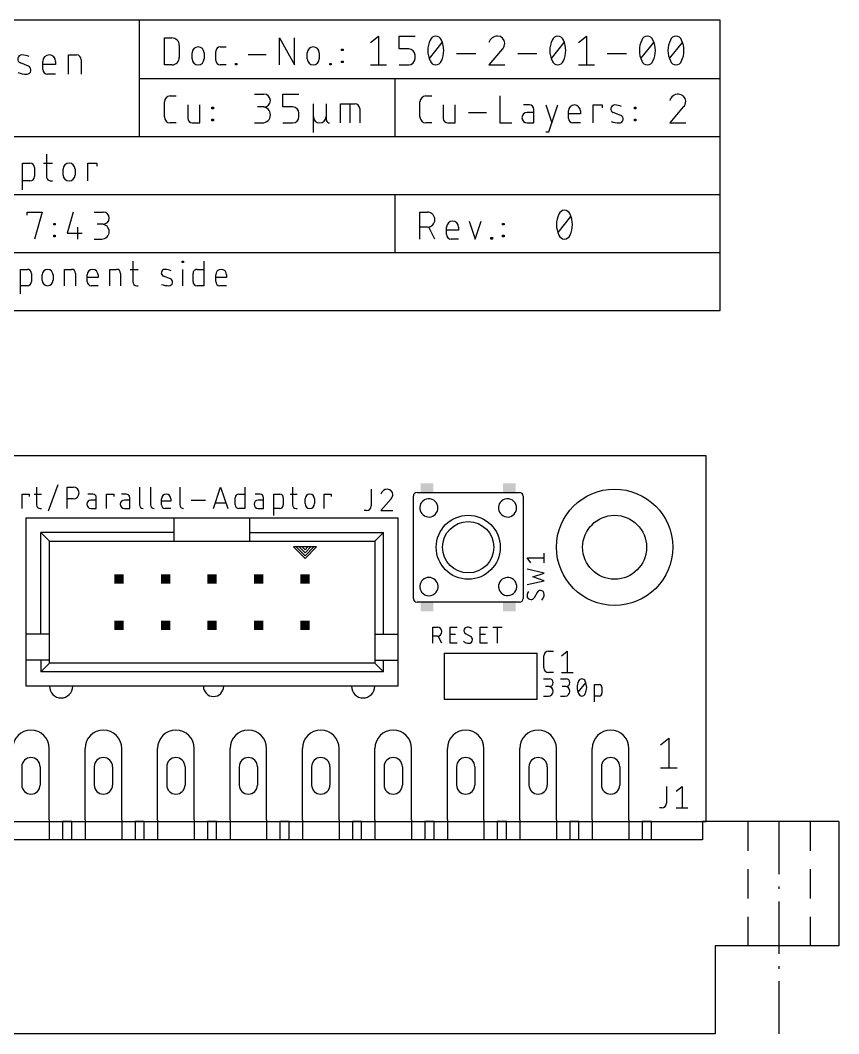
# Model space of a CAD drawing. Extents: x -7.2 to 61.2, y -11.6 to 43.8.
# Drawn here: x 16.5 to 61.2, y -11.6 to 43.8 of the extents above; entities that cross this region are included whole.
import ezdxf

# ---------------------------------------------------------------- set-up
doc = ezdxf.new("R2010")
doc.units = 0
for name, color, linetype in [('20', 30, 'CONTINUOUS'), ('21', 253, 'CONTINUOUS'), ('25', 253, 'CONTINUOUS'), ('48', 213, 'CONTINUOUS'), ('51', 253, 'CONTINUOUS')]:
    doc.layers.add(name, color=color, linetype=linetype)

# ---------------------------------------------------------------- blocks, each defined once
blk = doc.blocks.new('RECT')
blk.add_solid([(-0.5, -0.5), (0.5, -0.5), (-0.5, 0.5), (0.5, 0.5)])

msp = doc.modelspace()

# ---------------------------------------------------------------- linework, layer by layer
at = {"layer": '20'}
for p, q in [((54, 20), (0, 20)), ((54, 0), (54, 20)), ((0, 0), (54, 0))]:
    msp.add_line(p, q, dxfattribs=at)
at = {"layer": '21'}
for p, q in [((22.6634, 30.6451), (22.6634, 29.5233)), ((25.3607, 30.5703), (25.3607, 30.6451)), ((25.3607, 30.6451), (25.4355, 30.6451)), ((25.4355, 30.5703), (25.3607, 30.5703)), ((25.4355, 30.6451), (25.4355, 30.5703)), ((26.5556, 30.6451), (26.5556, 29.2989)), ((16.5294, 28.8502), (16.5294, 30.1964)), ((16.5294, 30.1964), (16.9033, 30.1964)), ((17.1277, 29.972), (17.1277, 29.5233)), ((18.9391, 29.2989), (18.9391, 30.1964)), ((18.9391, 30.1964), (19.313, 30.1964)), ((19.5374, 29.972), (19.5374, 29.2989)), ((21.403, 29.2989), (21.403, 30.1964)), ((21.403, 30.1964), (21.777, 30.1964)), ((22.0014, 29.972), (22.0014, 29.2989)), ((22.5138, 30.1964), (22.9625, 30.1964)), ((25.3981, 29.2989), (25.3981, 30.1964)), ((25.9573, 29.5233), (25.9573, 29.972)), ((26.1816, 30.1964), (26.5556, 30.1964)), ((17.7071, 29.5981), (17.7071, 29.8972)), ((18.3054, 29.8972), (18.3054, 29.5981)), ((20.1711, 29.5233), (20.1711, 29.8972)), ((20.7694, 29.7476), (20.1711, 29.7476)), ((20.7694, 29.8972), (20.7694, 29.7476)), ((24.7181, 29.6728), (24.3442, 29.8224)), ((27.1978, 29.5233), (27.1978, 29.8972)), ((27.7962, 29.7476), (27.1978, 29.7476)), ((27.7962, 29.8972), (27.7962, 29.7476)), ((16.9033, 29.2989), (16.5294, 29.2989)), ((20.7694, 29.2989), (20.3954, 29.2989)), ((22.8877, 29.2989), (22.9625, 29.2989)), ((26.5556, 29.2989), (26.1816, 29.2989)), ((27.7962, 29.2989), (27.4222, 29.2989)), ((17.4095, 18.293), (17.4095, 17.3193)), ((18.0623, 16.9947), (18.5815, 18.4228)), ((19.0811, 17.1245), (19.0811, 18.293)), ((19.0811, 18.293), (19.4056, 18.293)), ((23.0302, 18.293), (23.0302, 17.3193)), ((23.6398, 18.293), (23.6398, 17.3193)), ((25.24, 18.293), (25.24, 17.3193)), ((27.0764, 17.1245), (27.4659, 18.293)), ((27.4659, 18.293), (27.8553, 17.1245)), ((28.7864, 18.293), (28.7864, 17.1245)), ((31.3922, 18.293), (31.3922, 17.3193)), ((16.6211, 17.1245), (16.6211, 17.9035)), ((16.6211, 17.9035), (17.0106, 17.9035)), ((17.0106, 17.9035), (17.0106, 17.7737)), ((17.2797, 17.9035), (17.6692, 17.9035)), ((20.4764, 17.9035), (20.2168, 17.9035)), ((21.2312, 17.1245), (21.2312, 17.9035)), ((21.2312, 17.9035), (21.6207, 17.9035)), ((21.6207, 17.9035), (21.6207, 17.7737)), ((22.3052, 17.9035), (22.0456, 17.9035)), ((28.4619, 17.9035), (28.7864, 17.9035)), ((29.6204, 17.9035), (29.3608, 17.9035)), ((30.3744, 16.7351), (30.3744, 17.9035)), ((30.3744, 17.9035), (30.699, 17.9035)), ((31.2624, 17.9035), (31.6519, 17.9035)), ((33.1184, 17.1245), (33.1184, 17.9035)), ((33.1184, 17.9035), (33.5078, 17.9035)), ((33.5078, 17.9035), (33.5078, 17.7737)), ((38, 12.6), (38, 17.75)), ((39.55, 18), (42.45, 18)), ((44, 17.75), (44, 12.25)), ((19.4056, 17.6438), (19.0811, 17.6438)), ((20.6711, 17.5789), (20.379, 17.5789)), ((20.6711, 17.1245), (20.6711, 17.7088)), ((22.4999, 17.5789), (22.2078, 17.5789)), ((22.4999, 17.1245), (22.4999, 17.7088)), ((24.2344, 17.3193), (24.2344, 17.6438)), ((24.7537, 17.514), (24.2344, 17.514)), ((24.7537, 17.6438), (24.7537, 17.514)), ((25.8572, 17.5789), (26.6361, 17.5789)), ((27.758, 17.4167), (27.1738, 17.4167)), ((28.2671, 17.3193), (28.2671, 17.7088)), ((29.8151, 17.5789), (29.523, 17.5789)), ((29.8151, 17.1245), (29.8151, 17.7088)), ((30.8937, 17.7088), (30.8937, 17.3193)), ((32.083, 17.3842), (32.083, 17.6438)), ((32.6023, 17.6438), (32.6023, 17.3842)), ((17.6043, 17.1245), (17.6692, 17.1245)), ((20.379, 17.1245), (20.6711, 17.1245)), ((22.2078, 17.1245), (22.4999, 17.1245)), ((24.7537, 17.1245), (24.4292, 17.1245)), ((28.7864, 17.1245), (28.4619, 17.1245)), ((29.523, 17.1245), (29.8151, 17.1245)), ((30.699, 17.1245), (30.3744, 17.1245)), ((31.587, 17.1245), (31.6519, 17.1245)), ((16.84, 10.2537), (16.84, 16.6038)), ((16.84, 16.6038), (24.9362, 16.6038)), ((24.9362, 16.6038), (29.0638, 16.6038)), ((24.9362, 15.81), (24.9362, 16.6038)), ((29.0638, 16.6038), (37.16, 16.6038)), ((29.0638, 15.81), (29.0638, 16.6038)), ((37.16, 16.6038), (37.16, 10.2537)), ((24.9362, 15.81), (17.6337, 15.81)), ((17.6337, 10.2537), (17.6337, 15.81)), ((18.11, 15.3338), (17.6337, 15.81)), ((24.9362, 15.3338), (24.9362, 15.81)), ((29.0638, 15.3338), (29.0638, 15.81)), ((29.0638, 15.81), (36.3663, 15.81)), ((36.3663, 15.81), (35.89, 15.3338)), ((36.3663, 10.2537), (36.3663, 15.81)), ((18.11, 10.2537), (18.11, 15.3338)), ((18.11, 15.3338), (24.9362, 15.3338)), ((24.9362, 15.3338), (29.0638, 15.3338)), ((29.0638, 15.3338), (35.89, 15.3338)), ((31.6038, 15.0162), (31.445, 15.0162)), ((31.445, 15.0162), (32.08, 14.3812)), ((31.7625, 15.0162), (31.6038, 15.0162)), ((31.6038, 15.0162), (32.08, 14.54)), ((31.9213, 15.0162), (31.7625, 15.0162)), ((31.7625, 15.0162), (32.08, 14.6987)), ((32.2388, 15.0162), (31.9213, 15.0162)), ((31.9213, 15.0162), (32.08, 14.8575)), ((32.08, 14.3812), (32.715, 15.0162)), ((32.08, 14.54), (32.5563, 15.0162)), ((32.08, 14.6987), (32.3975, 15.0162)), ((32.08, 14.8575), (32.2388, 15.0162)), ((32.3975, 15.0162), (32.2388, 15.0162)), ((32.5563, 15.0162), (32.3975, 15.0162)), ((32.715, 15.0162), (32.5563, 15.0162)), ((35.89, 15.3338), (35.89, 10.2537)), ((42.45, 12), (39.6, 12)), ((39.0684, 9.7473), (39.0684, 10.6363)), ((39.0684, 10.6363), (39.3154, 10.6363)), ((40.0081, 9.7473), (40.0081, 10.6363)), ((40.0081, 10.6363), (40.4032, 10.6363)), ((41.654, 9.7473), (41.654, 10.6363)), ((41.654, 10.6363), (42.0491, 10.6363)), ((42.3527, 10.6363), (42.8466, 10.6363)), ((42.5996, 9.7473), (42.5996, 10.6363)), ((16.84, 8.825), (16.84, 10.2537)), ((17.6337, 10.2537), (16.84, 10.2537)), ((18.11, 10.2537), (17.6337, 10.2537)), ((18.11, 8.825), (18.11, 10.2537)), ((35.89, 10.2537), (35.89, 8.825)), ((35.89, 10.2537), (36.3663, 10.2537)), ((36.3663, 10.2537), (37.16, 10.2537)), ((37.16, 10.2537), (37.16, 8.825)), ((39.3154, 10.1424), (39.0684, 10.1424)), ((39.5623, 9.7473), (39.3648, 10.1424)), ((40.0081, 10.2411), (40.3044, 10.2411)), ((41.1324, 10.1177), (40.8607, 10.2658)), ((41.654, 10.2411), (41.9503, 10.2411)), ((40.4032, 9.7473), (40.0081, 9.7473)), ((42.0491, 9.7473), (41.654, 9.7473)), ((39.6875, 9.2075), (44.7675, 9.2075)), ((39.6875, 9.2075), (39.6875, 6.6675)), ((44.7675, 6.6675), (44.7675, 9.2075)), ((16.84, 7.3962), (16.84, 8.825)), ((17.6337, 8.825), (16.84, 8.825)), ((18.11, 8.825), (17.6337, 8.825)), ((17.6337, 8.825), (17.6337, 8.19)), ((18.11, 8.6662), (17.6337, 8.19)), ((18.11, 8.6662), (18.11, 8.825)), ((35.89, 8.6662), (18.11, 8.6662)), ((35.89, 8.825), (35.89, 8.6662)), ((35.89, 8.825), (36.3663, 8.825)), ((36.3663, 8.19), (35.89, 8.6662)), ((36.3663, 8.825), (37.16, 8.825)), ((36.3663, 8.19), (36.3663, 8.825)), ((37.16, 8.825), (37.16, 7.3962)), ((36.3663, 8.19), (17.6337, 8.19)), ((45.1231, 7.8042), (45.4364, 7.8042)), ((46.0375, 7.8042), (46.3508, 7.8042)), ((37.16, 7.3962), (16.84, 7.3962)), ((45.4364, 7.3865), (45.2275, 7.3865)), ((46.3508, 7.3865), (46.1419, 7.3865)), ((47.0041, 7.0732), (47.4218, 7.5953)), ((47.8926, 6.5511), (47.8926, 7.4909)), ((47.8926, 7.4909), (48.1536, 7.4909)), ((48.3103, 7.3342), (48.3103, 7.021)), ((44.7675, 6.6675), (39.6875, 6.6675)), ((45.1231, 6.8643), (45.3842, 6.8643)), ((46.0375, 6.8643), (46.2985, 6.8643)), ((48.1536, 6.8643), (47.8926, 6.8643)), ((51.5112, 4.1981), (51.9628, 4.5593)), ((51.9628, 4.5593), (51.9628, 2.9337)), ((51.5112, 2.9337), (52.4143, 2.9337)), ((18.1, 0.1), (18.1, -1)), ((19.33, 0), (18.83, 0)), ((18.83, 0), (18.83, -1)), ((19.33, -1), (19.33, 0)), ((20.06, 0.1), (20.06, -1)), ((22.06, 0.1), (22.06, -1)), ((23.29, 0), (22.79, 0)), ((22.79, 0), (22.79, -1)), ((23.29, -1), (23.29, 0)), ((24.02, 0.1), (24.02, -1)), ((26.02, 0.1), (26.02, -1)), ((27.25, 0), (26.75, 0)), ((26.75, 0), (26.75, -1)), ((27.25, -1), (27.25, 0)), ((27.98, 0.1), (27.98, -1)), ((29.98, 0.1), (29.98, -1)), ((31.21, 0), (30.71, 0)), ((30.71, 0), (30.71, -1)), ((31.21, -1), (31.21, 0)), ((31.94, 0.1), (31.94, -1)), ((33.94, 0.1), (33.94, -1)), ((35.17, 0), (34.67, 0)), ((34.67, 0), (34.67, -1)), ((35.17, -1), (35.17, 0)), ((35.9, 0.1), (35.9, -1)), ((37.9, 0.1), (37.9, -1)), ((39.13, 0), (38.63, 0)), ((38.63, 0), (38.63, -1)), ((39.13, -1), (39.13, 0)), ((39.86, 0.1), (39.86, -1)), ((41.86, 0.1), (41.86, -1)), ((43.09, 0), (42.59, 0)), ((42.59, 0), (42.59, -1)), ((43.09, -1), (43.09, 0)), ((43.82, 0.1), (43.82, -1)), ((45.82, 0.1), (45.82, -1)), ((47.05, 0), (46.55, 0)), ((46.55, 0), (46.55, -1)), ((47.05, -1), (47.05, 0)), ((47.78, 0.1), (47.78, -1)), ((49.78, 0.1), (49.78, -1)), ((51.01, 0), (50.51, 0)), ((50.51, 0), (50.51, -1)), ((51.01, -1), (51.01, 0)), ((56.3, 0), (53.8, 0)), ((53.8, 0), (53.8, -1)), ((58, 0), (56.3, 0)), ((56.3, -1.6), (56.3, 0)), ((59.7, 0), (58, 0)), ((58, -2.8667), (58, 0)), ((61.25, 0), (59.7, 0)), ((59.7, -1.6), (59.7, 0)), ((61.25, 0), (61.25, -6.8)), ((53.8, -1), (0.2, -1)), ((56.3, -4.2), (56.3, -2.6)), ((59.7, -4.2), (59.7, -2.6)), ((58, -3.6853), (58, -3.548)), ((58, -7.2333), (58, -4.3667)), ((56.3, -6.8), (56.3, -5.2)), ((59.7, -6.8), (59.7, -5.2)), ((56.3, -6.8), (54.5, -6.8)), ((54.5, -6.8), (54.5, -11.6)), ((59.7, -6.8), (56.3, -6.8)), ((61.25, -6.8), (59.7, -6.8)), ((58, -8.052), (58, -7.9147)), ((58, -11.6), (58, -8.7333)), ((54.5, -11.6), (-0.5, -11.6))]:
    msp.add_line(p, q, dxfattribs=at)
for centre, radius in [((49, 15), 3.1789), ((41, 15), 1.75), ((49, 15), 1.7463), ((41, 15), 1.4)]:
    msp.add_circle(centre, radius, dxfattribs=at)
for centre, radius, start, end in [((16.9033, 29.972), 0.2244, 0, 90), ((18.0063, 29.8972), 0.2992, 0, 180), ((19.313, 29.972), 0.2244, 0, 90), ((20.4702, 29.8972), 0.2992, 0, 180), ((21.777, 29.972), 0.2244, 0, 90), ((24.4162, 30.0025), 0.1939, 89.181, 248.1986), ((24.4068, 29.3471), 0.8493, 65.7609, 89.181), ((26.1816, 29.972), 0.2244, 89.9992, 180), ((27.497, 29.8972), 0.2992, 0, 180), ((16.9033, 29.5233), 0.2244, 270.0008, 0), ((18.0063, 29.5981), 0.2992, 180, 0), ((20.3954, 29.5233), 0.2244, 180, 270), ((22.8877, 29.5233), 0.2244, 180, 270), ((24.6615, 30.5672), 1.2684, 250.2096, 269.181), ((24.6461, 29.4928), 0.1939, 269.181, 68.1986), ((26.1816, 29.5233), 0.2244, 180, 270), ((27.4222, 29.5233), 0.2244, 180, 270), ((19.4056, 17.9684), 0.3246, 270, 90), ((20.4764, 17.7088), 0.1947, 0, 90), ((22.3052, 17.7088), 0.1947, 0, 90), ((24.4941, 17.6438), 0.2596, 0, 180), ((28.4619, 17.7088), 0.1947, 90, 180), ((29.6204, 17.7088), 0.1947, 0, 90), ((30.699, 17.7087), 0.1947, 0.0009, 90), ((32.3427, 17.6438), 0.2596, 0, 180), ((17.6043, 17.3193), 0.1947, 180, 270), ((20.379, 17.3517), 0.2272, 90, 270), ((22.2078, 17.3517), 0.2272, 90, 270), ((23.2249, 17.3193), 0.1947, 180, 270), ((23.8345, 17.3193), 0.1947, 180, 270), ((24.4292, 17.3193), 0.1947, 180, 270), ((25.4347, 17.3193), 0.1947, 180, 270), ((28.4619, 17.3193), 0.1947, 180, 270), ((29.523, 17.3517), 0.2272, 90, 270), ((30.699, 17.3193), 0.1947, 270, 0), ((31.587, 17.3193), 0.1947, 180, 270), ((32.3427, 17.3842), 0.2596, 180, 0), ((38.8467, 17.1498), 0.4975, 142.8791, 44.749), ((43.1467, 17.1498), 0.4975, 142.8791, 44.749), ((38.85, 12.85), 0.5, 323.1301, 216.8699), ((43.1533, 12.8502), 0.4975, 322.8791, 224.749), ((39.3154, 10.3893), 0.2469, 270, 90), ((40.9595, 10.4387), 0.1976, 90, 180), ((40.9595, 10.2658), 0.3704, 53.1298, 89.9999), ((40.9626, 10.4387), 0.2006, 179.9999, 239.4896), ((41.0305, 9.9448), 0.2006, 0.0003, 59.4892), ((41.0336, 10.1646), 0.4173, 224.761, 269.9991), ((41.0336, 9.9448), 0.1976, 269.9991, 360), ((45.4364, 7.5953), 0.2088, 270, 90), ((46.3508, 7.5953), 0.2088, 270, 90), ((47.2129, 7.611), 0.1932, 90.0003, 161.0756), ((47.2129, 7.611), 0.1932, 18.9247, 90.0003), ((18.745, 7.3962), 0.635, 180, 0), ((27.0794, 7.3962), 0.5556, 180, 0), ((35.255, 7.3962), 0.635, 180, 0), ((45.3842, 7.1254), 0.2611, 270, 90), ((46.2985, 7.1254), 0.2611, 270, 90), ((47.7264, 7.3342), 0.7745, 154.011, 180.0001), ((47.7264, 7.3342), 0.7745, 180, 205.9887), ((46.6995, 7.3342), 0.7745, 359.9999, 25.989), ((46.6995, 7.3342), 0.7745, 334.0113, 360), ((48.1536, 7.3342), 0.1566, 0.0011, 90), ((47.2129, 7.0575), 0.1932, 198.9255, 269.9999), ((47.2129, 7.0575), 0.1932, 270, 341.0747), ((48.1536, 7.021), 0.1566, 270, 0)]:
    msp.add_arc(centre, radius, start, end, dxfattribs=at)
at = {"layer": '25'}
for p, q in [((35.7002, 18.1705), (35.7002, 17.2617)), ((36.7793, 17.6512), (36.2276, 17.0021)), ((35.4406, 17.0021), (35.3107, 17.0021)), ((36.2276, 17.0021), (36.8767, 17.0021)), ((44.4222, 14.154), (44.2134, 14.4151)), ((44.2134, 14.4151), (45.1532, 14.4151)), ((45.1532, 14.154), (45.1532, 14.6761)), ((45.1532, 13.5876), (44.2134, 13.7964)), ((44.5266, 13.3787), (45.1532, 13.5876)), ((45.1532, 13.1699), (44.5266, 13.3787)), ((44.2134, 12.9611), (45.1532, 13.1699)), ((44.7616, 12.5295), (44.6049, 12.2424)), ((45.1358, 8.4067), (45.1358, 9.0558)), ((45.3954, 9.3155), (45.6551, 9.3155)), ((46.0916, 9.0558), (46.4162, 9.3155)), ((46.4162, 9.3155), (46.4162, 8.1471)), ((45.6551, 8.1471), (45.3954, 8.1471)), ((46.0916, 8.1471), (46.7407, 8.1471)), ((51.8353, 1.918), (51.8353, 1.0092)), ((52.3626, 1.6583), (52.6872, 1.918)), ((52.6872, 1.918), (52.6872, 0.7496)), ((51.5756, 0.7496), (51.4458, 0.7496)), ((52.3626, 0.7496), (53.0117, 0.7496))]:
    msp.add_line(p, q, dxfattribs=at)
for centre, radius, start, end in [((36.5846, 17.7952), 0.3753, 90.0001, 162.0549), ((36.5846, 17.8784), 0.2921, 0, 90), ((36.5629, 17.8784), 0.3138, 313.604, 359.9996), ((35.4406, 17.2617), 0.2596, 270, 0), ((44.6049, 12.3468), 0.3916, 143.1292, 180), ((44.4222, 12.3468), 0.2088, 180, 270), ((44.4222, 12.3501), 0.2121, 269.9997, 329.4903), ((44.9443, 12.4219), 0.2121, 90.0001, 149.4899), ((44.9443, 12.4251), 0.2088, 0, 90), ((44.712, 12.4251), 0.4412, 314.7611, 359.9999), ((45.3954, 9.0558), 0.2596, 90.0007, 180), ((45.3954, 8.4067), 0.2596, 180, 270), ((51.5756, 1.0092), 0.2596, 270, 0)]:
    msp.add_arc(centre, radius, start, end, dxfattribs=at)
at = {"layer": '48'}
for p, q in [((23.0188, 43.815), (0.1588, 43.815)), ((54.7688, 43.815), (23.0188, 43.815)), ((23.0188, 43.815), (23.0188, 40.64)), ((54.7688, 40.64), (54.7688, 43.815)), ((24.3904, 41.3766), (24.3904, 42.8498)), ((24.3904, 42.8498), (24.7996, 42.8498)), ((30.6835, 41.3766), (30.6835, 42.8498)), ((30.6835, 42.8498), (31.502, 41.3766)), ((31.502, 41.3766), (31.502, 42.8498)), ((35.6616, 42.6014), (36.099, 42.9514)), ((36.099, 42.9514), (36.099, 41.3766)), ((37.2247, 42.2515), (37.2247, 42.9514)), ((37.2247, 42.9514), (38.0996, 42.9514)), ((47.0203, 42.6014), (47.4578, 42.9514)), ((47.4578, 42.9514), (47.4578, 41.3766)), ((25.2088, 42.4406), (25.2088, 41.7858)), ((27.4452, 42.3587), (27.7726, 42.3587)), ((34.0745, 42.1541), (34.0745, 42.236)), ((34.0745, 42.236), (34.1564, 42.236)), ((34.1564, 42.1541), (34.0745, 42.1541)), ((34.1564, 42.236), (34.1564, 42.1541)), ((37.7497, 42.2515), (37.2247, 42.2515)), ((38.8753, 41.7266), (39.5753, 42.6014)), ((42.8662, 42.2515), (42.1225, 41.3766)), ((45.5447, 41.7266), (46.2446, 42.6014)), ((50.4425, 41.7266), (51.1424, 42.6014)), ((52.0056, 41.7266), (52.7055, 42.6014)), ((17.7459, 41.1311), (17.7459, 41.5685)), ((18.4458, 41.5685), (18.4458, 41.3935)), ((19.1527, 40.8686), (19.1527, 41.9185)), ((19.1527, 41.9185), (19.5901, 41.9185)), ((19.8526, 41.656), (19.8526, 40.8686)), ((25.9092, 41.704), (25.9092, 42.0314)), ((26.564, 42.0314), (26.564, 41.704)), ((27.1997, 41.6221), (27.1997, 42.1132)), ((28.9664, 41.9495), (29.9486, 41.9495)), ((32.2024, 41.704), (32.2024, 42.0314)), ((32.8571, 42.0314), (32.8571, 41.704)), ((34.0745, 41.4994), (34.0745, 41.5812)), ((34.0745, 41.5812), (34.1564, 41.5812)), ((34.1564, 41.5812), (34.1564, 41.4994)), ((38.0996, 41.7266), (38.0996, 41.9015)), ((40.3677, 41.989), (41.4176, 41.989)), ((43.7024, 41.989), (44.7522, 41.989)), ((48.6001, 41.989), (49.65, 41.989)), ((16.9599, 41.306), (16.5224, 41.481)), ((18.4458, 41.3935), (17.7459, 41.3935)), ((24.7996, 41.3766), (24.3904, 41.3766)), ((27.7726, 41.3766), (27.4452, 41.3766)), ((28.2769, 41.3766), (28.2769, 41.4584)), ((28.2769, 41.4584), (28.3587, 41.4584)), ((28.3587, 41.3766), (28.2769, 41.3766)), ((28.3587, 41.4584), (28.3587, 41.3766)), ((33.4303, 41.3766), (33.4303, 41.4584)), ((33.4303, 41.4584), (33.5122, 41.4584)), ((33.5122, 41.3766), (33.4303, 41.3766)), ((33.5122, 41.4584), (33.5122, 41.3766)), ((34.1564, 41.4994), (34.0745, 41.4994)), ((35.6616, 41.3766), (36.5365, 41.3766)), ((37.2247, 41.3766), (37.7497, 41.3766)), ((42.1225, 41.3766), (42.9974, 41.3766)), ((47.0203, 41.3766), (47.8952, 41.3766)), ((18.4458, 40.8686), (18.0083, 40.8686)), ((23.0188, 40.64), (23.0188, 37.465)), ((23.0188, 40.64), (36.9888, 40.64)), ((36.9888, 40.64), (54.7688, 40.64)), ((36.9888, 40.64), (36.9888, 37.465)), ((54.7688, 37.465), (54.7688, 40.64)), ((24.3904, 38.529), (24.3904, 39.3474)), ((24.7177, 39.6748), (25.0451, 39.6748)), ((29.3116, 39.7764), (29.8365, 39.7764)), ((30.8747, 39.0765), (30.8747, 39.7764)), ((30.8747, 39.7764), (31.7496, 39.7764)), ((38.3604, 38.529), (38.3604, 39.3474)), ((38.6877, 39.6748), (39.0151, 39.6748)), ((42.7296, 39.6748), (42.7296, 38.2016)), ((25.6664, 39.1837), (25.6664, 38.4471)), ((26.3212, 38.2016), (26.3212, 39.1837)), ((26.9935, 38.9791), (26.9935, 39.061)), ((26.9935, 39.061), (27.0753, 39.061)), ((27.0753, 38.9791), (26.9935, 38.9791)), ((27.0753, 39.061), (27.0753, 38.9791)), ((29.8365, 39.0765), (29.4866, 39.0765)), ((31.3997, 39.0765), (30.8747, 39.0765)), ((32.5348, 37.6767), (32.5348, 39.2515)), ((33.2347, 39.2515), (33.2347, 38.5516)), ((34.0177, 38.2016), (34.0177, 39.2515)), ((34.0177, 39.2515), (34.8051, 39.2515)), ((34.5426, 38.2016), (34.5426, 39.2515)), ((35.0676, 38.989), (35.0676, 38.2016)), ((39.6364, 39.1837), (39.6364, 38.4471)), ((40.2912, 38.2016), (40.2912, 39.1837)), ((44.3477, 39.1837), (44.0203, 39.1837)), ((44.5932, 38.2016), (44.5932, 38.9382)), ((45.2359, 39.1837), (45.5632, 38.2016)), ((45.3996, 37.7105), (45.8906, 39.1837)), ((46.4747, 38.4471), (46.4747, 38.8564)), ((47.1294, 38.8564), (47.1294, 38.6927)), ((47.823, 38.2016), (47.823, 39.1837)), ((47.823, 39.1837), (48.3141, 39.1837)), ((48.3141, 39.1837), (48.3141, 39.02)), ((50.0812, 38.9791), (50.0812, 39.061)), ((50.0812, 39.061), (50.163, 39.061)), ((50.163, 38.9791), (50.0812, 38.9791)), ((50.163, 39.061), (50.163, 38.9791)), ((52.7565, 39.0765), (52.0129, 38.2016)), ((26.9935, 38.3244), (26.9935, 38.4062)), ((26.9935, 38.4062), (27.0753, 38.4062)), ((27.0753, 38.3244), (26.9935, 38.3244)), ((27.0753, 38.4062), (27.0753, 38.3244)), ((31.7496, 38.5516), (31.7496, 38.7265)), ((33.2347, 38.5516), (33.2347, 38.3766)), ((41.0089, 38.7745), (41.991, 38.7745)), ((44.5932, 38.7745), (44.2249, 38.7745)), ((47.1294, 38.6927), (46.4747, 38.6927)), ((49.3356, 38.6108), (48.9264, 38.7745)), ((50.0812, 38.3244), (50.0812, 38.4062)), ((50.0812, 38.4062), (50.163, 38.4062)), ((50.163, 38.3244), (50.0812, 38.3244)), ((50.163, 38.4062), (50.163, 38.3244)), ((25.0451, 38.2016), (24.7177, 38.2016)), ((25.912, 38.2016), (26.3212, 38.2016)), ((29.3116, 38.2016), (29.749, 38.2016)), ((30.8747, 38.2016), (31.3997, 38.2016)), ((39.0151, 38.2016), (38.6877, 38.2016)), ((39.882, 38.2016), (40.2912, 38.2016)), ((42.7296, 38.2016), (43.3843, 38.2016)), ((44.2249, 38.2016), (44.5932, 38.2016)), ((45.2359, 37.7105), (45.3996, 37.7105)), ((47.1294, 38.2016), (46.7202, 38.2016)), ((52.0129, 38.2016), (52.8877, 38.2016)), ((0.1588, 37.465), (23.0188, 37.465)), ((23.0188, 37.465), (36.9888, 37.465)), ((36.9888, 37.465), (54.7688, 37.465)), ((54.7688, 34.29), (54.7688, 37.465)), ((17.948, 36.4998), (17.948, 35.2721)), ((16.6357, 34.5355), (16.6357, 36.0087)), ((16.6357, 36.0087), (17.0449, 36.0087)), ((17.2905, 35.7632), (17.2905, 35.2721)), ((17.7843, 36.0087), (18.2754, 36.0087)), ((18.8565, 35.354), (18.8565, 35.6814)), ((19.5113, 35.6814), (19.5113, 35.354)), ((20.2048, 35.0266), (20.2048, 36.0087)), ((20.2048, 36.0087), (20.6959, 36.0087)), ((20.6959, 36.0087), (20.6959, 35.845)), ((17.0449, 35.0266), (16.6357, 35.0266)), ((18.1935, 35.0266), (18.2754, 35.0266)), ((0.1588, 34.29), (36.9888, 34.29)), ((36.9888, 34.29), (54.7688, 34.29)), ((36.9888, 34.29), (36.9888, 31.115)), ((54.7688, 31.115), (54.7688, 34.29)), ((16.8916, 33.1611), (16.8916, 33.3248)), ((16.8916, 33.3248), (17.7101, 33.3248)), ((17.7101, 33.3248), (17.3008, 31.8516)), ((19.3993, 33.3248), (19.0719, 32.179)), ((20.5585, 33.3248), (21.0496, 33.3248)), ((38.3604, 31.8516), (38.3604, 33.3248)), ((38.3604, 33.3248), (38.7696, 33.3248)), ((18.3501, 32.6291), (18.3501, 32.711)), ((18.3501, 32.711), (18.4319, 32.711)), ((18.4319, 32.711), (18.4319, 32.6291)), ((41.0572, 32.8337), (41.3845, 31.8516)), ((41.3845, 31.8516), (41.7119, 32.8337)), ((42.8797, 32.6291), (42.8797, 32.711)), ((42.8797, 32.711), (42.9616, 32.711)), ((42.9616, 32.711), (42.9616, 32.6291)), ((45.9091, 32.2016), (46.609, 33.0764)), ((18.4319, 32.6291), (18.3501, 32.6291)), ((19.0719, 32.179), (19.8904, 32.179)), ((19.6448, 32.5064), (19.6448, 31.8516)), ((21.0496, 32.67), (20.7222, 32.67)), ((38.7696, 32.5064), (38.3604, 32.5064)), ((39.1788, 31.8516), (38.8514, 32.5064)), ((39.8183, 32.0971), (39.8183, 32.5064)), ((40.4731, 32.3427), (39.8183, 32.3427)), ((40.4731, 32.5064), (40.4731, 32.3427)), ((42.9616, 32.6291), (42.8797, 32.6291)), ((18.3501, 31.9744), (18.3501, 32.0562)), ((18.3501, 32.0562), (18.4319, 32.0562)), ((18.4319, 31.9744), (18.3501, 31.9744)), ((18.4319, 32.0562), (18.4319, 31.9744)), ((20.5585, 31.8516), (20.9677, 31.8516)), ((40.4731, 31.8516), (40.0639, 31.8516)), ((42.2356, 31.8516), (42.2356, 31.9334)), ((42.2356, 31.9334), (42.3174, 31.9334)), ((42.3174, 31.8516), (42.2356, 31.8516)), ((42.3174, 31.9334), (42.3174, 31.8516)), ((42.8797, 31.9744), (42.8797, 32.0562)), ((42.8797, 32.0562), (42.9616, 32.0562)), ((42.9616, 31.9744), (42.8797, 31.9744)), ((42.9616, 32.0562), (42.9616, 31.9744)), ((0.1588, 31.115), (36.9888, 31.115)), ((36.9888, 31.115), (54.7688, 31.115)), ((54.7688, 27.94), (54.7688, 31.115)), ((0.1588, 27.94), (54.7688, 27.94))]:
    msp.add_line(p, q, dxfattribs=at)
for centre, radius, start, end in [((24.7996, 42.4406), 0.4092, 359.9996, 90), ((40.0856, 42.164), 1.2978, 154.0111, 180), ((39.2253, 42.6277), 0.3237, 90, 161.0758), ((39.2253, 42.6277), 0.3237, 18.9235, 90.0002), ((38.365, 42.164), 1.2977, 0, 25.9895), ((42.6037, 42.4456), 0.5058, 90, 162.055), ((42.6037, 42.5577), 0.3937, 0, 90), ((46.7549, 42.164), 1.2978, 154.0111, 180), ((45.8946, 42.6277), 0.3237, 90, 161.0758), ((45.8946, 42.6277), 0.3237, 18.9235, 90.0002), ((45.0343, 42.164), 1.2977, 0, 25.9895), ((51.6527, 42.164), 1.2978, 154.0111, 180), ((50.7924, 42.6277), 0.3237, 90, 161.0758), ((50.7924, 42.6277), 0.3237, 18.9235, 90.0002), ((49.9321, 42.164), 1.2977, 0, 25.9895), ((53.2159, 42.164), 1.2978, 154.0111, 180), ((52.3555, 42.6277), 0.3237, 90, 161.0758), ((52.3555, 42.6277), 0.3237, 18.9235, 90.0002), ((51.4953, 42.164), 1.2977, 0, 25.9895), ((26.2366, 42.0314), 0.3274, 0, 180), ((27.4452, 42.1132), 0.2455, 90, 180), ((32.5298, 42.0314), 0.3274, 0, 180), ((37.7497, 41.9015), 0.35, 0, 90), ((40.0856, 42.164), 1.2978, 180.0001, 205.9888), ((38.365, 42.164), 1.2978, 334.0107, 359.9999), ((42.5745, 42.5577), 0.4229, 313.6028, 359.9999), ((46.755, 42.164), 1.2978, 180.0001, 205.9888), ((45.0343, 42.164), 1.2978, 334.0107, 359.9999), ((51.6528, 42.164), 1.2978, 180.0001, 205.9888), ((49.9321, 42.164), 1.2978, 334.0107, 359.9999), ((53.2159, 42.164), 1.2978, 180.0001, 205.9888), ((51.4952, 42.164), 1.2978, 334.0107, 359.9999), ((16.6067, 41.6916), 0.2268, 89.1807, 248.199), ((16.5957, 40.925), 0.9936, 65.7612, 89.1807), ((18.0958, 41.5685), 0.35, 0, 180), ((19.5901, 41.656), 0.2625, 0, 90), ((24.7996, 41.7858), 0.4092, 270.0004, 360), ((26.2366, 41.704), 0.3274, 180, 0), ((27.4452, 41.6221), 0.2455, 180, 270), ((32.5298, 41.704), 0.3274, 180, 0), ((37.7497, 41.7266), 0.35, 270, 359.9995), ((39.2253, 41.7003), 0.3237, 198.9248, 270.0001), ((39.2253, 41.7003), 0.3237, 270, 341.0761), ((45.8946, 41.7003), 0.3237, 198.9248, 270.0001), ((45.8946, 41.7003), 0.3237, 270, 341.0761), ((50.7924, 41.7003), 0.3237, 198.9248, 270.0001), ((50.7924, 41.7003), 0.3237, 270, 341.0761), ((52.3555, 41.7003), 0.3237, 198.9248, 270.0001), ((52.3555, 41.7003), 0.3237, 270, 341.0761), ((16.8756, 41.0954), 0.2268, 269.1807, 68.199), ((18.0083, 41.1311), 0.2625, 180, 270), ((16.8936, 42.3523), 1.4839, 250.2099, 269.1807), ((24.7177, 39.3474), 0.3274, 90.0005, 180), ((29.8365, 39.4264), 0.35, 270, 90), ((38.6877, 39.3474), 0.3274, 90.0005, 180), ((52.494, 39.2706), 0.5058, 90, 162.055), ((52.494, 39.3827), 0.3937, 0, 90), ((52.4649, 39.3827), 0.4229, 313.6028, 359.9999), ((29.749, 38.639), 0.4374, 270, 90), ((31.3997, 38.7265), 0.35, 0, 90), ((34.8051, 38.989), 0.2625, 0, 90), ((44.3477, 38.9382), 0.2455, 0, 90), ((46.8021, 38.8564), 0.3274, 0, 180), ((49.0052, 38.9715), 0.2122, 89.1816, 248.1986), ((48.995, 38.2544), 0.9294, 65.761, 89.1816), ((24.7177, 38.529), 0.3274, 180, 270), ((25.912, 38.4471), 0.2455, 180, 270), ((31.3997, 38.5516), 0.35, 270, 359.9995), ((32.8848, 38.5516), 0.35, 180, 0), ((33.4097, 38.3766), 0.175, 180, 270.001), ((38.6877, 38.529), 0.3274, 180, 270), ((39.882, 38.4471), 0.2455, 180, 270), ((44.2249, 38.4881), 0.2865, 90, 270), ((46.7202, 38.4471), 0.2455, 180, 270), ((49.2736, 39.5895), 1.388, 250.2089, 269.1815), ((49.2568, 38.4138), 0.2122, 269.1816, 68.1989), ((17.0449, 35.7632), 0.2455, 0, 90), ((19.1839, 35.6814), 0.3274, 0, 180), ((17.0449, 35.2721), 0.2455, 270, 0), ((18.1935, 35.2721), 0.2455, 180, 270.0007), ((19.1839, 35.354), 0.3274, 180, 0), ((21.0496, 32.9974), 0.3274, 270, 90), ((38.7696, 32.9156), 0.4092, 270, 90), ((46.259, 33.1027), 0.3237, 90, 161.0758), ((46.259, 33.1027), 0.3237, 18.9235, 90.0002), ((40.1457, 32.5064), 0.3274, 0, 180), ((47.1194, 32.639), 1.2978, 154.0111, 180), ((45.3988, 32.639), 1.2977, 0, 25.9895), ((20.9677, 32.2608), 0.4092, 270, 90), ((47.1194, 32.639), 1.2978, 180.0001, 205.9888), ((45.3987, 32.639), 1.2978, 334.0107, 359.9999), ((40.0639, 32.0971), 0.2455, 180, 270), ((46.259, 32.1753), 0.3237, 198.9248, 270.0001), ((46.259, 32.1753), 0.3237, 270, 341.0761)]:
    msp.add_arc(centre, radius, start, end, dxfattribs=at)
at = {"layer": '51'}
for p, q in [((38, 17.75), (38, 17.8)), ((38.2, 18), (39.55, 18)), ((42.45, 18), (43.8, 18)), ((44, 17.8), (44, 17.75)), ((38, 12.2), (38, 12.6)), ((44, 12.25), (44, 12.2)), ((39.6, 12), (38.2, 12)), ((43.8, 12), (42.45, 12)), ((18.1, 0.1), (18.1, 4)), ((20.06, 0.1), (20.06, 4)), ((22.06, 0.1), (22.06, 4)), ((24.02, 0.1), (24.02, 4)), ((26.02, 0.1), (26.02, 4)), ((27.98, 0.1), (27.98, 4)), ((29.98, 0.1), (29.98, 4)), ((31.94, 0.1), (31.94, 4)), ((33.94, 0.1), (33.94, 4)), ((35.9, 0.1), (35.9, 4)), ((37.9, 0.1), (37.9, 4)), ((39.86, 0.1), (39.86, 4)), ((41.86, 0.1), (41.86, 4)), ((43.82, 0.1), (43.82, 4)), ((45.82, 0.1), (45.82, 4)), ((47.78, 0.1), (47.78, 4)), ((49.78, 0.1), (49.78, 4)), ((16.6, 3), (16.6, 2)), ((17.6, 3), (17.6, 2)), ((20.56, 3), (20.56, 2)), ((21.56, 3), (21.56, 2)), ((24.52, 3), (24.52, 2)), ((25.52, 3), (25.52, 2)), ((28.48, 3), (28.48, 2)), ((29.48, 3), (29.48, 2)), ((32.44, 3), (32.44, 2)), ((33.44, 3), (33.44, 2)), ((36.4, 3), (36.4, 2)), ((37.4, 3), (37.4, 2)), ((40.36, 3), (40.36, 2)), ((41.36, 3), (41.36, 2)), ((44.32, 3), (44.32, 2)), ((45.32, 3), (45.32, 2)), ((48.28, 3), (48.28, 2)), ((49.28, 3), (49.28, 2))]:
    msp.add_line(p, q, dxfattribs=at)
for centre, radius, start, end in [((38.2, 17.8), 0.2, 90, 180), ((43.8, 17.8), 0.2, 0, 90), ((38.8467, 17.1498), 0.4975, 44.749, 142.8791), ((43.1467, 17.1498), 0.4975, 44.749, 142.8791), ((38.2, 12.2), 0.2, 180, 270), ((38.85, 12.85), 0.5, 216.8699, 323.1301), ((43.1533, 12.8502), 0.4975, 224.749, 322.8791), ((43.8, 12.2), 0.2, 270, 0), ((17.1, 4), 1, 0, 180), ((21.06, 4), 1, 0, 180), ((25.02, 4), 1, 0, 180), ((28.98, 4), 1, 0, 180), ((32.94, 4), 1, 0, 180), ((36.9, 4), 1, 0, 180), ((40.86, 4), 1, 0, 180), ((44.82, 4), 1, 0, 180), ((48.78, 4), 1, 0, 180), ((17.1, 3), 0.5, 0, 180), ((21.06, 3), 0.5, 0, 180), ((25.02, 3), 0.5, 0, 180), ((28.98, 3), 0.5, 0, 180), ((32.94, 3), 0.5, 0, 180), ((36.9, 3), 0.5, 0, 180), ((40.86, 3), 0.5, 0, 180), ((44.82, 3), 0.5, 0, 180), ((48.78, 3), 0.5, 0, 180), ((17.1, 2), 0.5, 180, 0), ((21.06, 2), 0.5, 180, 0), ((25.02, 2), 0.5, 180, 0), ((28.98, 2), 0.5, 180, 0), ((32.94, 2), 0.5, 180, 0), ((36.9, 2), 0.5, 180, 0), ((40.86, 2), 0.5, 180, 0), ((44.82, 2), 0.5, 180, 0), ((48.78, 2), 0.5, 180, 0)]:
    msp.add_arc(centre, radius, start, end, dxfattribs=at)

# ---------------------------------------------------------------- block references
for p, xscale, yscale, rotation in [((38.75, 18.25), 0.5, 0.7, 270), ((43.25, 18.25), 0.5, 0.7, 270), ((21.92, 13.27), 0.508, 0.508, 180), ((24.46, 13.27), 0.508, 0.508, 180), ((27, 13.27), 0.508, 0.508, 180), ((29.54, 13.27), 0.508, 0.508, 180), ((32.08, 13.27), 0.508, 0.508, 180), ((38.75, 11.75), 0.5, 0.7, 270), ((43.25, 11.75), 0.5, 0.7, 270), ((21.92, 10.73), 0.508, 0.508, 180), ((24.46, 10.73), 0.508, 0.508, 180), ((27, 10.73), 0.508, 0.508, 180), ((29.54, 10.73), 0.508, 0.508, 180), ((32.08, 10.73), 0.508, 0.508, 180)]:
    msp.add_blockref('RECT', p, dxfattribs=dict(at, xscale=xscale, yscale=yscale, rotation=rotation))

doc.saveas('drawing.dxf')
